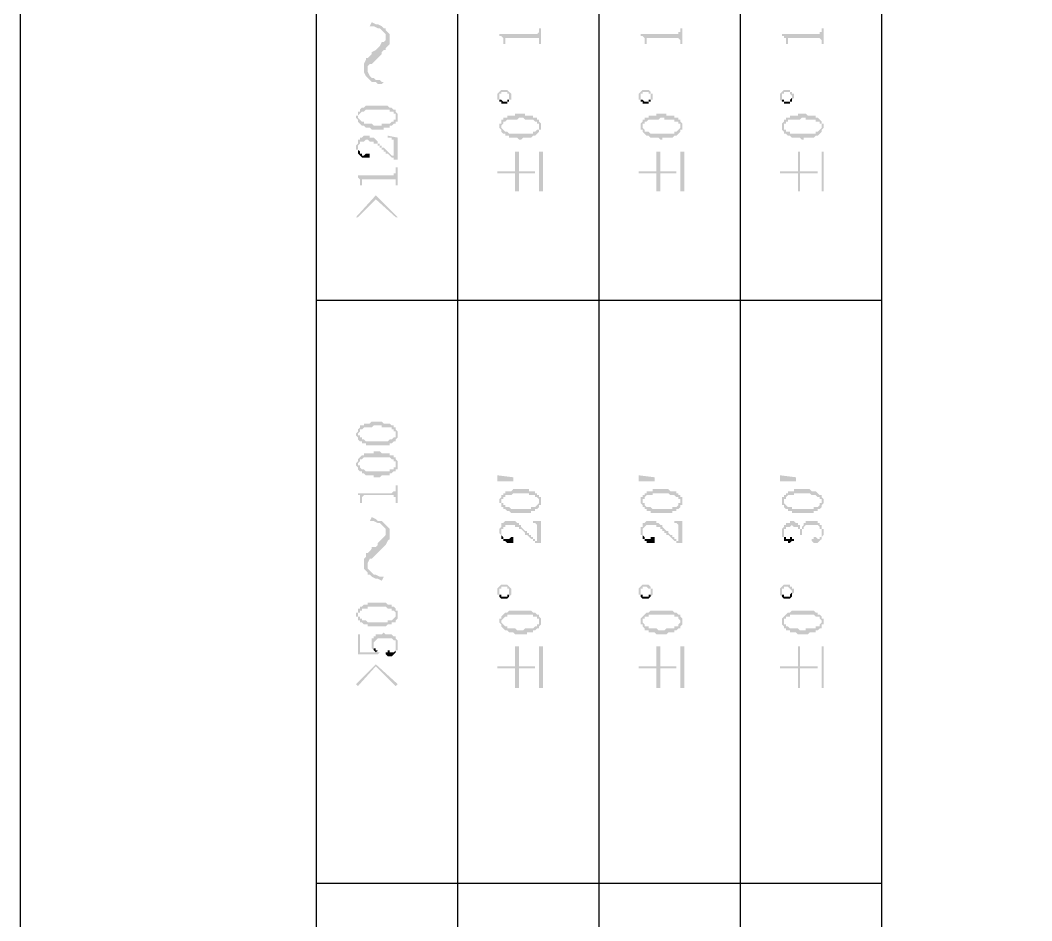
# Model space of a CAD drawing. Header units: inches. Extents: x 3613 to 8393, y -2205 to -794.
# Drawn here: x 3613.22 to 3636.15, y -1948.18 to -1927.76 of the extents above; entities that cross this region are included whole.
import ezdxf

# ---------------------------------------------------------------- set-up
doc = ezdxf.new("R2010")
doc.units = ezdxf.units.IN
doc.header["$MEASUREMENT"] = 0

msp = doc.modelspace()

# ---------------------------------------------------------------- hatches: boundary and pattern name
at = {"transparency": 33554559}
for points in [[(3621.146, -1927.891), (3621.236, -1927.891), (3621.327, -1927.936), (3621.372, -1927.936), (3621.417, -1927.981), (3621.417, -1927.981), (3621.462, -1928.026), (3621.507, -1928.071), (3621.507, -1928.432), (3621.507, -1928.387), (3621.552, -1928.342), (3621.598, -1928.297), (3621.598, -1928.071), (3621.552, -1928.026), (3621.507, -1927.981), (3621.507, -1927.936), (3621.462, -1927.936), (3621.417, -1927.891), (3621.327, -1927.846), (3621.282, -1927.846), (3621.191, -1927.801)], [(3624.08, -1928.071), (3624.08, -1928.117), (3624.125, -1928.117), (3624.17, -1928.162), (3624.17, -1928.207), (3624.17, -1928.297), (3624.215, -1928.297), (3624.215, -1928.207), (3624.215, -1928.162), (3624.982, -1928.162), (3624.982, -1928.207), (3624.982, -1928.297), (3625.028, -1928.297), (3625.028, -1927.936), (3624.982, -1927.936), (3624.982, -1927.981), (3624.982, -1928.026), (3624.982, -1928.026), (3624.937, -1928.071), (3624.892, -1928.071)], [(3627.284, -1928.071), (3627.284, -1928.117), (3627.329, -1928.117), (3627.374, -1928.162), (3627.374, -1928.207), (3627.374, -1928.297), (3627.42, -1928.297), (3627.42, -1928.207), (3627.42, -1928.162), (3628.142, -1928.162), (3628.187, -1928.207), (3628.187, -1928.297), (3628.232, -1928.297), (3628.232, -1927.936), (3628.187, -1927.936), (3628.187, -1927.981), (3628.187, -1928.026), (3628.142, -1928.026), (3628.142, -1928.071), (3628.097, -1928.071)], [(3630.489, -1928.071), (3630.489, -1928.117), (3630.534, -1928.117), (3630.534, -1928.162), (3630.579, -1928.162), (3630.579, -1928.207), (3630.579, -1928.297), (3630.624, -1928.297), (3630.624, -1928.207), (3630.624, -1928.162), (3631.346, -1928.162), (3631.391, -1928.207), (3631.391, -1928.297), (3631.436, -1928.297), (3631.436, -1927.936), (3631.391, -1927.936), (3631.391, -1927.981), (3631.391, -1928.026), (3631.346, -1928.026), (3631.346, -1928.071), (3631.301, -1928.071)], [(3621.011, -1928.839), (3621.011, -1928.929), (3621.056, -1929.019), (3621.101, -1929.064), (3621.101, -1928.884), (3621.101, -1928.793), (3621.146, -1928.748), (3621.191, -1928.748), (3621.236, -1928.703), (3621.282, -1928.658), (3621.327, -1928.613), (3621.372, -1928.568), (3621.417, -1928.523), (3621.417, -1928.478), (3621.462, -1928.432), (3621.507, -1928.432), (3621.507, -1928.162), (3621.507, -1928.207), (3621.462, -1928.252), (3621.417, -1928.252), (3621.372, -1928.342), (3621.327, -1928.387), (3621.327, -1928.387), (3621.282, -1928.432), (3621.191, -1928.478), (3621.191, -1928.523), (3621.146, -1928.568), (3621.101, -1928.613), (3621.056, -1928.613), (3621.056, -1928.658), (3621.011, -1928.748), (3621.011, -1928.793)], [(3621.101, -1929.064), (3621.101, -1929.064), (3621.146, -1929.109), (3621.191, -1929.155), (3621.282, -1929.155), (3621.327, -1929.2), (3621.417, -1929.2), (3621.462, -1929.155), (3621.417, -1929.155), (3621.372, -1929.109), (3621.282, -1929.109), (3621.236, -1929.064), (3621.191, -1929.064), (3621.146, -1929.019), (3621.101, -1928.929), (3621.101, -1928.884)], [(3624.035, -1929.47), (3624.035, -1929.516), (3624.035, -1929.561), (3624.08, -1929.561), (3624.08, -1929.606), (3624.08, -1929.47), (3624.08, -1929.425), (3624.125, -1929.425), (3624.125, -1929.38), (3624.26, -1929.38), (3624.26, -1929.425), (3624.305, -1929.425), (3624.305, -1929.47), (3624.305, -1929.606), (3624.305, -1929.561), (3624.351, -1929.561), (3624.351, -1929.516), (3624.351, -1929.47), (3624.351, -1929.425), (3624.351, -1929.425), (3624.305, -1929.38), (3624.305, -1929.38), (3624.26, -1929.335), (3624.125, -1929.335), (3624.08, -1929.38), (3624.08, -1929.38), (3624.035, -1929.425)], [(3627.239, -1929.47), (3627.239, -1929.516), (3627.239, -1929.561), (3627.284, -1929.561), (3627.284, -1929.606), (3627.284, -1929.47), (3627.284, -1929.425), (3627.329, -1929.425), (3627.329, -1929.38), (3627.465, -1929.38), (3627.465, -1929.425), (3627.51, -1929.425), (3627.51, -1929.47), (3627.51, -1929.606), (3627.51, -1929.561), (3627.555, -1929.561), (3627.555, -1929.516), (3627.555, -1929.47), (3627.555, -1929.425), (3627.51, -1929.425), (3627.51, -1929.38), (3627.51, -1929.38), (3627.465, -1929.335), (3627.329, -1929.335), (3627.284, -1929.38), (3627.284, -1929.38), (3627.239, -1929.425)], [(3630.443, -1929.47), (3630.443, -1929.516), (3630.443, -1929.561), (3630.443, -1929.561), (3630.489, -1929.606), (3630.489, -1929.47), (3630.489, -1929.425), (3630.534, -1929.425), (3630.534, -1929.38), (3630.669, -1929.38), (3630.669, -1929.425), (3630.669, -1929.425), (3630.714, -1929.47), (3630.714, -1929.606), (3630.714, -1929.561), (3630.714, -1929.561), (3630.759, -1929.516), (3630.759, -1929.47), (3630.759, -1929.425), (3630.714, -1929.425), (3630.714, -1929.38), (3630.669, -1929.38), (3630.669, -1929.335), (3630.534, -1929.335), (3630.489, -1929.38), (3630.489, -1929.38), (3630.443, -1929.425)], [(3624.08, -1929.606), (3624.125, -1929.606), (3624.125, -1929.651), (3624.26, -1929.651), (3624.26, -1929.606), (3624.305, -1929.606), (3624.305, -1929.47), (3624.305, -1929.516), (3624.305, -1929.561), (3624.26, -1929.561), (3624.26, -1929.606), (3624.17, -1929.606), (3624.125, -1929.561), (3624.08, -1929.561), (3624.08, -1929.47), (3624.08, -1929.47)], [(3627.284, -1929.606), (3627.329, -1929.606), (3627.329, -1929.651), (3627.465, -1929.651), (3627.465, -1929.606), (3627.51, -1929.606), (3627.51, -1929.47), (3627.51, -1929.516), (3627.51, -1929.561), (3627.465, -1929.561), (3627.465, -1929.606), (3627.374, -1929.606), (3627.329, -1929.561), (3627.284, -1929.561), (3627.284, -1929.47), (3627.284, -1929.47)], [(3630.489, -1929.606), (3630.534, -1929.606), (3630.534, -1929.651), (3630.669, -1929.651), (3630.669, -1929.606), (3630.714, -1929.606), (3630.714, -1929.47), (3630.714, -1929.516), (3630.714, -1929.516), (3630.669, -1929.561), (3630.669, -1929.606), (3630.534, -1929.606), (3630.534, -1929.561), (3630.489, -1929.561), (3630.489, -1929.47), (3630.489, -1929.47)], [(3620.83, -1929.967), (3620.83, -1929.967), (3620.875, -1930.012), (3620.875, -1930.057), (3620.875, -1929.922), (3620.875, -1929.922), (3620.921, -1929.877), (3620.921, -1929.877), (3620.966, -1929.832), (3621.011, -1929.832), (3621.056, -1929.786), (3621.598, -1929.786), (3621.598, -1929.832), (3621.688, -1929.832), (3621.688, -1929.877), (3621.733, -1929.877), (3621.733, -1929.922), (3621.733, -1929.967), (3621.733, -1929.786), (3621.688, -1929.786), (3621.643, -1929.741), (3621.598, -1929.741), (3621.552, -1929.696), (3621.056, -1929.696), (3621.011, -1929.741), (3620.966, -1929.741), (3620.921, -1929.786), (3620.921, -1929.832), (3620.875, -1929.832), (3620.875, -1929.922), (3620.83, -1929.922)], [(3620.875, -1930.057), (3620.921, -1930.102), (3620.921, -1930.102), (3620.966, -1930.147), (3621.011, -1930.147), (3621.056, -1930.193), (3621.146, -1930.193), (3621.191, -1930.238), (3621.462, -1930.238), (3621.462, -1930.193), (3621.598, -1930.193), (3621.598, -1930.147), (3621.643, -1930.147), (3621.688, -1930.102), (3621.733, -1930.102), (3621.733, -1930.057), (3621.778, -1930.057), (3621.778, -1930.012), (3621.778, -1929.967), (3621.778, -1929.922), (3621.778, -1929.877), (3621.778, -1929.877), (3621.733, -1929.832), (3621.733, -1929.967), (3621.733, -1930.012), (3621.688, -1930.012), (3621.688, -1930.057), (3621.643, -1930.057), (3621.598, -1930.102), (3621.417, -1930.102), (3621.417, -1930.147), (3621.236, -1930.147), (3621.191, -1930.102), (3621.011, -1930.102), (3621.011, -1930.057), (3620.966, -1930.057), (3620.921, -1930.012), (3620.921, -1930.012), (3620.875, -1929.967), (3620.875, -1929.967)], [(3624.08, -1930.147), (3624.08, -1930.193), (3624.08, -1930.193), (3624.125, -1930.238), (3624.125, -1930.283), (3624.125, -1930.147), (3624.125, -1930.147), (3624.17, -1930.102), (3624.17, -1930.057), (3624.215, -1930.057), (3624.26, -1930.012), (3624.486, -1930.012), (3624.531, -1929.967), (3624.621, -1929.967), (3624.667, -1930.012), (3624.847, -1930.012), (3624.892, -1930.057), (3624.937, -1930.057), (3624.937, -1930.102), (3624.982, -1930.102), (3624.982, -1930.147), (3624.982, -1930.012), (3624.937, -1930.012), (3624.937, -1929.967), (3624.847, -1929.967), (3624.847, -1929.922), (3624.667, -1929.922), (3624.667, -1929.877), (3624.441, -1929.877), (3624.441, -1929.922), (3624.26, -1929.922), (3624.26, -1929.967), (3624.17, -1929.967), (3624.17, -1930.012), (3624.125, -1930.012), (3624.125, -1930.057), (3624.125, -1930.102), (3624.08, -1930.102)], [(3627.284, -1930.147), (3627.284, -1930.193), (3627.284, -1930.238), (3627.329, -1930.238), (3627.329, -1930.283), (3627.329, -1930.147), (3627.329, -1930.102), (3627.374, -1930.102), (3627.374, -1930.057), (3627.42, -1930.057), (3627.465, -1930.012), (3627.69, -1930.012), (3627.735, -1929.967), (3627.826, -1929.967), (3627.826, -1930.012), (3628.051, -1930.012), (3628.051, -1930.057), (3628.142, -1930.057), (3628.142, -1930.102), (3628.187, -1930.102), (3628.187, -1930.147), (3628.187, -1930.012), (3628.142, -1930.012), (3628.142, -1929.967), (3628.051, -1929.967), (3628.051, -1929.922), (3627.871, -1929.922), (3627.871, -1929.877), (3627.645, -1929.877), (3627.645, -1929.922), (3627.465, -1929.922), (3627.465, -1929.967), (3627.374, -1929.967), (3627.374, -1930.012), (3627.329, -1930.012), (3627.329, -1930.057), (3627.329, -1930.057), (3627.284, -1930.102)], [(3630.489, -1930.147), (3630.489, -1930.193), (3630.489, -1930.238), (3630.489, -1930.238), (3630.534, -1930.283), (3630.534, -1930.147), (3630.534, -1930.102), (3630.579, -1930.102), (3630.579, -1930.057), (3630.624, -1930.057), (3630.624, -1930.012), (3630.895, -1930.012), (3630.94, -1929.967), (3631.03, -1929.967), (3631.03, -1930.012), (3631.256, -1930.012), (3631.256, -1930.057), (3631.346, -1930.057), (3631.346, -1930.102), (3631.391, -1930.102), (3631.391, -1930.147), (3631.391, -1930.057), (3631.346, -1930.012), (3631.346, -1930.012), (3631.301, -1929.967), (3631.256, -1929.967), (3631.256, -1929.922), (3631.075, -1929.922), (3631.03, -1929.877), (3630.85, -1929.877), (3630.85, -1929.922), (3630.669, -1929.922), (3630.669, -1929.967), (3630.579, -1929.967), (3630.579, -1930.012), (3630.534, -1930.012), (3630.534, -1930.057), (3630.534, -1930.057), (3630.489, -1930.102)], [(3624.125, -1930.283), (3624.17, -1930.328), (3624.215, -1930.328), (3624.215, -1930.373), (3624.305, -1930.373), (3624.305, -1930.418), (3624.486, -1930.418), (3624.531, -1930.463), (3624.576, -1930.463), (3624.621, -1930.418), (3624.802, -1930.418), (3624.847, -1930.373), (3624.892, -1930.373), (3624.937, -1930.328), (3624.937, -1930.328), (3624.982, -1930.283), (3624.982, -1930.238), (3625.028, -1930.238), (3625.028, -1930.193), (3625.028, -1930.147), (3625.028, -1930.102), (3625.028, -1930.102), (3624.982, -1930.057), (3624.982, -1930.193), (3624.982, -1930.238), (3624.937, -1930.238), (3624.892, -1930.283), (3624.847, -1930.283), (3624.847, -1930.328), (3624.305, -1930.328), (3624.26, -1930.283), (3624.215, -1930.283), (3624.17, -1930.238), (3624.17, -1930.238), (3624.125, -1930.193), (3624.125, -1930.147)], [(3627.329, -1930.283), (3627.374, -1930.328), (3627.374, -1930.328), (3627.42, -1930.373), (3627.465, -1930.373), (3627.51, -1930.418), (3627.69, -1930.418), (3627.735, -1930.463), (3627.781, -1930.463), (3627.781, -1930.418), (3628.006, -1930.418), (3628.051, -1930.373), (3628.097, -1930.373), (3628.142, -1930.328), (3628.142, -1930.328), (3628.187, -1930.283), (3628.187, -1930.238), (3628.232, -1930.238), (3628.232, -1930.193), (3628.232, -1930.147), (3628.232, -1930.102), (3628.232, -1930.102), (3628.187, -1930.057), (3628.187, -1930.193), (3628.187, -1930.193), (3628.142, -1930.238), (3628.142, -1930.238), (3628.097, -1930.283), (3628.051, -1930.283), (3628.051, -1930.328), (3627.51, -1930.328), (3627.465, -1930.283), (3627.374, -1930.283), (3627.374, -1930.238), (3627.374, -1930.238), (3627.329, -1930.193), (3627.329, -1930.147)], [(3630.534, -1930.283), (3630.534, -1930.328), (3630.579, -1930.328), (3630.624, -1930.373), (3630.669, -1930.373), (3630.714, -1930.418), (3630.895, -1930.418), (3630.94, -1930.463), (3630.985, -1930.463), (3630.985, -1930.418), (3631.211, -1930.418), (3631.256, -1930.373), (3631.301, -1930.373), (3631.346, -1930.328), (3631.346, -1930.328), (3631.391, -1930.283), (3631.391, -1930.238), (3631.391, -1930.238), (3631.436, -1930.193), (3631.436, -1930.147), (3631.436, -1930.102), (3631.391, -1930.102), (3631.391, -1930.057), (3631.391, -1930.193), (3631.391, -1930.193), (3631.346, -1930.238), (3631.346, -1930.238), (3631.301, -1930.283), (3631.256, -1930.283), (3631.256, -1930.328), (3630.669, -1930.328), (3630.669, -1930.283), (3630.579, -1930.283), (3630.579, -1930.238), (3630.534, -1930.238), (3630.534, -1930.193), (3630.534, -1930.147)], [(3620.83, -1930.644), (3620.83, -1930.689), (3620.875, -1930.689), (3620.875, -1930.779), (3620.875, -1930.644), (3620.875, -1930.599), (3620.875, -1930.599), (3620.921, -1930.554), (3620.921, -1930.509), (3621.011, -1930.509), (3621.056, -1930.463), (3621.101, -1930.463), (3621.146, -1930.509), (3621.236, -1930.509), (3621.236, -1930.554), (3621.327, -1930.554), (3621.327, -1930.599), (3621.372, -1930.599), (3621.372, -1930.644), (3621.417, -1930.644), (3621.417, -1930.689), (3621.462, -1930.689), (3621.462, -1930.734), (3621.507, -1930.734), (3621.507, -1930.779), (3621.552, -1930.779), (3621.598, -1930.824), (3621.598, -1930.824), (3621.643, -1930.87), (3621.688, -1930.87), (3621.688, -1930.915), (3621.688, -1930.824), (3621.643, -1930.824), (3621.598, -1930.779), (3621.598, -1930.779), (3621.552, -1930.734), (3621.552, -1930.734), (3621.507, -1930.689), (3621.507, -1930.689), (3621.462, -1930.644), (3621.417, -1930.644), (3621.417, -1930.599), (3621.372, -1930.599), (3621.372, -1930.554), (3621.327, -1930.554), (3621.327, -1930.509), (3621.327, -1930.509), (3621.282, -1930.463), (3621.282, -1930.463), (3621.236, -1930.418), (3621.146, -1930.418), (3621.146, -1930.373), (3621.011, -1930.373), (3620.966, -1930.418), (3620.921, -1930.418), (3620.921, -1930.463), (3620.875, -1930.463), (3620.875, -1930.509), (3620.875, -1930.554), (3620.875, -1930.554), (3620.83, -1930.599)], [(3621.552, -1930.373), (3621.552, -1930.418), (3621.643, -1930.418), (3621.643, -1930.463), (3621.688, -1930.463), (3621.688, -1930.509), (3621.688, -1930.915), (3621.778, -1930.915), (3621.778, -1930.418)], [(3620.875, -1930.779), (3620.875, -1930.779), (3620.921, -1930.824), (3620.921, -1930.824), (3620.966, -1930.87), (3621.146, -1930.87), (3621.146, -1930.779), (3621.056, -1930.779), (3621.011, -1930.824), (3620.966, -1930.824), (3620.966, -1930.779), (3620.921, -1930.779), (3620.921, -1930.734), (3620.921, -1930.734), (3620.875, -1930.689), (3620.875, -1930.644)], [(3624.035, -1931.185), (3624.035, -1931.231), (3624.441, -1931.231), (3624.441, -1931.637), (3624.531, -1931.637), (3624.531, -1931.231), (3624.892, -1931.231), (3624.892, -1931.185), (3624.531, -1931.185), (3624.531, -1930.734), (3624.441, -1930.734), (3624.441, -1931.185)], [(3625.073, -1931.637), (3625.073, -1930.734), (3624.982, -1930.734), (3624.982, -1931.637)], [(3627.239, -1931.185), (3627.239, -1931.231), (3627.645, -1931.231), (3627.645, -1931.637), (3627.735, -1931.637), (3627.735, -1931.231), (3628.097, -1931.231), (3628.097, -1931.185), (3627.735, -1931.185), (3627.735, -1930.734), (3627.645, -1930.734), (3627.645, -1931.185)], [(3628.277, -1931.637), (3628.277, -1930.734), (3628.187, -1930.734), (3628.187, -1931.637)], [(3630.443, -1931.185), (3630.443, -1931.231), (3630.85, -1931.231), (3630.85, -1931.637), (3630.895, -1931.637), (3630.895, -1931.231), (3631.301, -1931.231), (3631.301, -1931.185), (3630.895, -1931.185), (3630.895, -1930.734), (3630.85, -1930.734), (3630.85, -1931.185)], [(3631.436, -1931.637), (3631.436, -1930.734), (3631.391, -1930.734), (3631.391, -1931.637)], [(3620.83, -1931.276), (3620.875, -1931.276), (3620.875, -1931.321), (3620.875, -1931.321), (3620.921, -1931.366), (3620.921, -1931.411), (3620.921, -1931.501), (3620.966, -1931.501), (3620.966, -1931.366), (3621.733, -1931.366), (3621.733, -1931.411), (3621.733, -1931.501), (3621.778, -1931.501), (3621.778, -1931.095), (3621.733, -1931.095), (3621.733, -1931.185), (3621.733, -1931.231), (3621.688, -1931.231), (3621.688, -1931.276), (3621.643, -1931.276)], [(3620.83, -1932.224), (3620.875, -1932.224), (3621.282, -1931.817), (3621.733, -1932.224), (3621.778, -1932.224), (3621.282, -1931.727)], [(3620.83, -1937.129), (3620.83, -1937.174), (3620.83, -1937.174), (3620.875, -1937.219), (3620.875, -1937.264), (3620.875, -1937.129), (3620.875, -1937.129), (3620.921, -1937.084), (3620.921, -1937.038), (3620.966, -1937.038), (3621.011, -1936.993), (3621.191, -1936.993), (3621.236, -1936.948), (3621.417, -1936.948), (3621.417, -1936.993), (3621.643, -1936.993), (3621.643, -1937.038), (3621.688, -1937.038), (3621.688, -1937.084), (3621.733, -1937.084), (3621.733, -1937.129), (3621.733, -1936.993), (3621.688, -1936.993), (3621.688, -1936.948), (3621.643, -1936.948), (3621.598, -1936.903), (3621.462, -1936.903), (3621.417, -1936.858), (3621.191, -1936.858), (3621.146, -1936.903), (3621.011, -1936.903), (3621.011, -1936.948), (3620.921, -1936.948), (3620.921, -1936.993), (3620.921, -1936.993), (3620.875, -1937.038), (3620.875, -1937.084), (3620.875, -1937.084)], [(3620.875, -1937.264), (3620.921, -1937.309), (3620.966, -1937.309), (3620.966, -1937.354), (3621.056, -1937.354), (3621.056, -1937.4), (3621.598, -1937.4), (3621.598, -1937.354), (3621.643, -1937.354), (3621.688, -1937.309), (3621.733, -1937.309), (3621.733, -1937.264), (3621.733, -1937.264), (3621.778, -1937.219), (3621.778, -1937.174), (3621.778, -1937.129), (3621.778, -1937.084), (3621.778, -1937.084), (3621.733, -1937.038), (3621.733, -1937.174), (3621.733, -1937.219), (3621.688, -1937.219), (3621.643, -1937.264), (3621.598, -1937.264), (3621.552, -1937.309), (3621.056, -1937.309), (3621.011, -1937.264), (3620.966, -1937.264), (3620.966, -1937.219), (3620.921, -1937.219), (3620.921, -1937.174), (3620.875, -1937.174), (3620.875, -1937.129)], [(3620.83, -1937.806), (3620.83, -1937.851), (3620.83, -1937.851), (3620.875, -1937.896), (3620.875, -1937.941), (3620.875, -1937.806), (3620.875, -1937.806), (3620.921, -1937.761), (3620.921, -1937.715), (3620.966, -1937.715), (3621.011, -1937.67), (3621.598, -1937.67), (3621.643, -1937.715), (3621.688, -1937.715), (3621.688, -1937.761), (3621.733, -1937.761), (3621.733, -1937.806), (3621.733, -1937.67), (3621.688, -1937.67), (3621.688, -1937.625), (3621.598, -1937.625), (3621.598, -1937.58), (3621.417, -1937.58), (3621.372, -1937.535), (3621.236, -1937.535), (3621.236, -1937.58), (3621.011, -1937.58), (3621.011, -1937.625), (3620.966, -1937.625), (3620.921, -1937.67), (3620.921, -1937.67), (3620.875, -1937.715), (3620.875, -1937.761), (3620.875, -1937.761)], [(3620.875, -1937.941), (3620.921, -1937.986), (3620.966, -1937.986), (3620.966, -1938.031), (3621.011, -1938.031), (3621.056, -1938.077), (3621.236, -1938.077), (3621.236, -1938.122), (3621.372, -1938.122), (3621.417, -1938.077), (3621.598, -1938.077), (3621.598, -1938.031), (3621.643, -1938.031), (3621.688, -1937.986), (3621.733, -1937.986), (3621.733, -1937.941), (3621.778, -1937.941), (3621.778, -1937.896), (3621.778, -1937.806), (3621.778, -1937.761), (3621.778, -1937.761), (3621.733, -1937.715), (3621.733, -1937.851), (3621.733, -1937.896), (3621.688, -1937.896), (3621.688, -1937.941), (3621.598, -1937.941), (3621.598, -1937.986), (3621.056, -1937.986), (3621.011, -1937.941), (3620.966, -1937.941), (3620.921, -1937.896), (3620.921, -1937.851), (3620.875, -1937.851), (3620.875, -1937.806)], [(3624.035, -1938.077), (3624.396, -1938.122), (3624.396, -1938.212), (3624.035, -1938.212)], [(3627.239, -1938.077), (3627.6, -1938.122), (3627.6, -1938.212), (3627.239, -1938.212)], [(3630.443, -1938.077), (3630.804, -1938.122), (3630.804, -1938.212), (3630.443, -1938.212)], [(3620.83, -1938.483), (3620.875, -1938.483), (3620.875, -1938.528), (3620.921, -1938.528), (3620.921, -1938.573), (3620.921, -1938.708), (3620.966, -1938.708), (3620.966, -1938.573), (3620.966, -1938.573), (3621.011, -1938.528), (3621.688, -1938.528), (3621.688, -1938.573), (3621.733, -1938.573), (3621.733, -1938.708), (3621.778, -1938.708), (3621.778, -1938.302), (3621.733, -1938.302), (3621.733, -1938.392), (3621.733, -1938.438), (3621.688, -1938.438), (3621.643, -1938.483)], [(3624.08, -1938.663), (3624.08, -1938.708), (3624.125, -1938.708), (3624.125, -1938.754), (3624.125, -1938.799), (3624.125, -1938.663), (3624.125, -1938.618), (3624.17, -1938.618), (3624.17, -1938.573), (3624.215, -1938.573), (3624.215, -1938.528), (3624.351, -1938.528), (3624.396, -1938.483), (3624.757, -1938.483), (3624.757, -1938.528), (3624.892, -1938.528), (3624.892, -1938.573), (3624.937, -1938.573), (3624.982, -1938.618), (3624.982, -1938.663), (3624.982, -1938.528), (3624.937, -1938.528), (3624.937, -1938.483), (3624.892, -1938.483), (3624.892, -1938.438), (3624.757, -1938.438), (3624.757, -1938.392), (3624.396, -1938.392), (3624.351, -1938.438), (3624.215, -1938.438), (3624.215, -1938.483), (3624.17, -1938.483), (3624.17, -1938.528), (3624.125, -1938.528), (3624.125, -1938.573), (3624.125, -1938.573), (3624.08, -1938.618)], [(3624.125, -1938.799), (3624.17, -1938.799), (3624.17, -1938.844), (3624.215, -1938.844), (3624.26, -1938.889), (3624.305, -1938.889), (3624.351, -1938.934), (3624.802, -1938.934), (3624.802, -1938.889), (3624.892, -1938.889), (3624.892, -1938.844), (3624.937, -1938.844), (3624.982, -1938.799), (3624.982, -1938.754), (3625.028, -1938.754), (3625.028, -1938.708), (3625.028, -1938.663), (3625.028, -1938.618), (3625.028, -1938.573), (3624.982, -1938.573), (3624.982, -1938.528), (3624.982, -1938.708), (3624.982, -1938.708), (3624.937, -1938.754), (3624.937, -1938.754), (3624.892, -1938.799), (3624.802, -1938.799), (3624.802, -1938.844), (3624.351, -1938.844), (3624.305, -1938.799), (3624.215, -1938.799), (3624.215, -1938.754), (3624.17, -1938.754), (3624.17, -1938.708), (3624.125, -1938.708), (3624.125, -1938.663)], [(3627.284, -1938.663), (3627.284, -1938.708), (3627.284, -1938.708), (3627.329, -1938.754), (3627.329, -1938.799), (3627.329, -1938.663), (3627.329, -1938.618), (3627.374, -1938.618), (3627.374, -1938.573), (3627.374, -1938.573), (3627.42, -1938.528), (3627.555, -1938.528), (3627.555, -1938.483), (3627.916, -1938.483), (3627.961, -1938.528), (3628.051, -1938.528), (3628.097, -1938.573), (3628.142, -1938.573), (3628.142, -1938.618), (3628.187, -1938.618), (3628.187, -1938.663), (3628.187, -1938.528), (3628.142, -1938.528), (3628.142, -1938.483), (3628.097, -1938.483), (3628.097, -1938.438), (3627.961, -1938.438), (3627.916, -1938.392), (3627.555, -1938.392), (3627.555, -1938.438), (3627.42, -1938.438), (3627.42, -1938.483), (3627.374, -1938.483), (3627.374, -1938.528), (3627.329, -1938.528), (3627.329, -1938.573), (3627.284, -1938.573)], [(3627.329, -1938.799), (3627.374, -1938.799), (3627.374, -1938.844), (3627.42, -1938.844), (3627.42, -1938.889), (3627.51, -1938.889), (3627.51, -1938.934), (3628.006, -1938.934), (3628.006, -1938.889), (3628.097, -1938.889), (3628.097, -1938.844), (3628.142, -1938.844), (3628.187, -1938.799), (3628.187, -1938.754), (3628.232, -1938.754), (3628.232, -1938.708), (3628.232, -1938.663), (3628.232, -1938.618), (3628.232, -1938.573), (3628.187, -1938.573), (3628.187, -1938.528), (3628.187, -1938.708), (3628.142, -1938.708), (3628.142, -1938.754), (3628.142, -1938.754), (3628.097, -1938.799), (3628.006, -1938.799), (3628.006, -1938.844), (3627.555, -1938.844), (3627.51, -1938.799), (3627.42, -1938.799), (3627.374, -1938.754), (3627.374, -1938.708), (3627.329, -1938.708), (3627.329, -1938.663)], [(3630.489, -1938.663), (3630.489, -1938.708), (3630.489, -1938.754), (3630.534, -1938.754), (3630.534, -1938.799), (3630.534, -1938.663), (3630.534, -1938.618), (3630.579, -1938.618), (3630.579, -1938.573), (3630.579, -1938.573), (3630.624, -1938.528), (3630.759, -1938.528), (3630.759, -1938.483), (3631.12, -1938.483), (3631.166, -1938.528), (3631.256, -1938.528), (3631.301, -1938.573), (3631.346, -1938.573), (3631.346, -1938.618), (3631.391, -1938.618), (3631.391, -1938.663), (3631.391, -1938.528), (3631.346, -1938.528), (3631.301, -1938.483), (3631.301, -1938.483), (3631.256, -1938.438), (3631.166, -1938.438), (3631.12, -1938.392), (3630.759, -1938.392), (3630.759, -1938.438), (3630.624, -1938.438), (3630.624, -1938.483), (3630.579, -1938.483), (3630.579, -1938.528), (3630.534, -1938.528), (3630.534, -1938.573), (3630.489, -1938.573)], [(3630.534, -1938.799), (3630.534, -1938.799), (3630.579, -1938.844), (3630.624, -1938.844), (3630.624, -1938.889), (3630.714, -1938.889), (3630.714, -1938.934), (3631.211, -1938.934), (3631.211, -1938.889), (3631.301, -1938.889), (3631.301, -1938.844), (3631.346, -1938.844), (3631.391, -1938.799), (3631.391, -1938.754), (3631.391, -1938.754), (3631.436, -1938.708), (3631.436, -1938.663), (3631.436, -1938.618), (3631.436, -1938.618), (3631.391, -1938.573), (3631.391, -1938.528), (3631.391, -1938.708), (3631.346, -1938.708), (3631.346, -1938.754), (3631.346, -1938.754), (3631.301, -1938.799), (3631.211, -1938.799), (3631.211, -1938.844), (3630.714, -1938.844), (3630.714, -1938.799), (3630.624, -1938.799), (3630.579, -1938.754), (3630.579, -1938.754), (3630.534, -1938.708), (3630.534, -1938.663)], [(3621.146, -1939.115), (3621.236, -1939.115), (3621.327, -1939.16), (3621.372, -1939.16), (3621.417, -1939.205), (3621.417, -1939.205), (3621.462, -1939.25), (3621.507, -1939.295), (3621.507, -1939.656), (3621.507, -1939.656), (3621.552, -1939.566), (3621.598, -1939.521), (3621.598, -1939.295), (3621.552, -1939.25), (3621.507, -1939.205), (3621.507, -1939.205), (3621.462, -1939.16), (3621.417, -1939.115), (3621.327, -1939.115), (3621.282, -1939.069), (3621.191, -1939.024)], [(3624.08, -1939.34), (3624.08, -1939.385), (3624.08, -1939.385), (3624.125, -1939.43), (3624.125, -1939.476), (3624.125, -1939.34), (3624.125, -1939.295), (3624.17, -1939.295), (3624.17, -1939.25), (3624.215, -1939.25), (3624.215, -1939.205), (3624.441, -1939.205), (3624.441, -1939.25), (3624.531, -1939.25), (3624.531, -1939.295), (3624.576, -1939.295), (3624.621, -1939.34), (3624.621, -1939.34), (3624.667, -1939.385), (3624.667, -1939.43), (3624.712, -1939.43), (3624.757, -1939.476), (3624.757, -1939.476), (3624.802, -1939.521), (3624.847, -1939.521), (3624.847, -1939.566), (3624.892, -1939.566), (3624.892, -1939.611), (3624.937, -1939.611), (3624.937, -1939.566), (3624.892, -1939.566), (3624.892, -1939.521), (3624.847, -1939.521), (3624.847, -1939.476), (3624.802, -1939.476), (3624.802, -1939.43), (3624.757, -1939.43), (3624.757, -1939.385), (3624.712, -1939.385), (3624.712, -1939.34), (3624.667, -1939.34), (3624.621, -1939.295), (3624.621, -1939.295), (3624.576, -1939.25), (3624.576, -1939.205), (3624.531, -1939.205), (3624.531, -1939.16), (3624.486, -1939.16), (3624.441, -1939.115), (3624.215, -1939.115), (3624.17, -1939.16), (3624.125, -1939.16), (3624.125, -1939.205), (3624.125, -1939.25), (3624.125, -1939.25), (3624.08, -1939.295)], [(3624.802, -1939.115), (3624.847, -1939.115), (3624.847, -1939.16), (3624.892, -1939.16), (3624.937, -1939.205), (3624.937, -1939.611), (3625.028, -1939.611), (3625.028, -1939.115)], [(3627.284, -1939.34), (3627.284, -1939.385), (3627.284, -1939.43), (3627.329, -1939.43), (3627.329, -1939.476), (3627.329, -1939.34), (3627.329, -1939.295), (3627.329, -1939.295), (3627.374, -1939.25), (3627.374, -1939.25), (3627.42, -1939.205), (3627.645, -1939.205), (3627.645, -1939.25), (3627.735, -1939.25), (3627.735, -1939.295), (3627.781, -1939.295), (3627.781, -1939.34), (3627.826, -1939.34), (3627.826, -1939.385), (3627.871, -1939.385), (3627.871, -1939.43), (3627.916, -1939.43), (3627.961, -1939.476), (3627.961, -1939.476), (3628.006, -1939.521), (3628.006, -1939.521), (3628.051, -1939.566), (3628.097, -1939.566), (3628.097, -1939.611), (3628.142, -1939.611), (3628.142, -1939.566), (3628.097, -1939.566), (3628.097, -1939.521), (3628.051, -1939.521), (3628.051, -1939.476), (3628.006, -1939.476), (3628.006, -1939.43), (3627.961, -1939.43), (3627.916, -1939.385), (3627.916, -1939.34), (3627.871, -1939.34), (3627.826, -1939.295), (3627.826, -1939.295), (3627.781, -1939.25), (3627.781, -1939.205), (3627.735, -1939.205), (3627.69, -1939.16), (3627.645, -1939.16), (3627.645, -1939.115), (3627.42, -1939.115), (3627.374, -1939.16), (3627.329, -1939.16), (3627.329, -1939.205), (3627.329, -1939.25), (3627.284, -1939.25)], [(3628.006, -1939.115), (3628.051, -1939.115), (3628.051, -1939.16), (3628.097, -1939.16), (3628.142, -1939.205), (3628.142, -1939.611), (3628.232, -1939.611), (3628.232, -1939.115)], [(3630.489, -1939.385), (3630.489, -1939.476), (3630.534, -1939.476), (3630.534, -1939.385), (3630.534, -1939.34), (3630.534, -1939.295), (3630.579, -1939.295), (3630.579, -1939.25), (3630.669, -1939.25), (3630.714, -1939.205), (3630.759, -1939.25), (3630.85, -1939.25), (3630.85, -1939.295), (3630.895, -1939.295), (3630.895, -1939.34), (3630.895, -1939.385), (3630.895, -1939.43), (3630.94, -1939.43), (3630.94, -1939.385), (3630.94, -1939.295), (3630.985, -1939.295), (3630.985, -1939.25), (3630.985, -1939.25), (3631.03, -1939.205), (3631.301, -1939.205), (3631.346, -1939.25), (3631.346, -1939.295), (3631.391, -1939.295), (3631.391, -1939.34), (3631.391, -1939.385), (3631.391, -1939.205), (3631.346, -1939.205), (3631.346, -1939.16), (3631.301, -1939.16), (3631.301, -1939.115), (3631.03, -1939.115), (3631.03, -1939.16), (3630.985, -1939.16), (3630.985, -1939.205), (3630.985, -1939.205), (3630.94, -1939.25), (3630.94, -1939.295), (3630.895, -1939.295), (3630.895, -1939.205), (3630.85, -1939.205), (3630.85, -1939.16), (3630.804, -1939.16), (3630.759, -1939.115), (3630.669, -1939.115), (3630.669, -1939.16), (3630.579, -1939.16), (3630.579, -1939.205), (3630.534, -1939.205), (3630.534, -1939.25), (3630.534, -1939.25), (3630.489, -1939.295), (3630.489, -1939.34)], [(3631.166, -1939.566), (3631.166, -1939.566), (3631.211, -1939.611), (3631.301, -1939.611), (3631.346, -1939.566), (3631.346, -1939.566), (3631.391, -1939.521), (3631.391, -1939.476), (3631.391, -1939.476), (3631.436, -1939.43), (3631.436, -1939.385), (3631.436, -1939.34), (3631.436, -1939.295), (3631.391, -1939.295), (3631.391, -1939.25), (3631.391, -1939.385), (3631.391, -1939.43), (3631.391, -1939.476), (3631.346, -1939.476), (3631.346, -1939.521), (3631.301, -1939.521), (3631.256, -1939.476), (3631.211, -1939.476), (3631.211, -1939.521), (3631.166, -1939.521)], [(3621.011, -1940.062), (3621.011, -1940.198), (3621.056, -1940.243), (3621.101, -1940.288), (3621.101, -1940.107), (3621.101, -1940.062), (3621.146, -1939.972), (3621.191, -1939.972), (3621.236, -1939.927), (3621.282, -1939.882), (3621.327, -1939.837), (3621.372, -1939.792), (3621.417, -1939.746), (3621.417, -1939.746), (3621.462, -1939.701), (3621.507, -1939.656), (3621.507, -1939.385), (3621.507, -1939.43), (3621.462, -1939.476), (3621.417, -1939.521), (3621.372, -1939.566), (3621.327, -1939.611), (3621.327, -1939.656), (3621.282, -1939.701), (3621.191, -1939.701), (3621.191, -1939.746), (3621.146, -1939.792), (3621.101, -1939.837), (3621.056, -1939.837), (3621.056, -1939.927), (3621.011, -1939.972), (3621.011, -1940.017)], [(3624.125, -1939.476), (3624.125, -1939.521), (3624.17, -1939.521), (3624.17, -1939.566), (3624.215, -1939.566), (3624.26, -1939.611), (3624.396, -1939.611), (3624.396, -1939.521), (3624.396, -1939.476), (3624.351, -1939.476), (3624.305, -1939.521), (3624.17, -1939.521), (3624.17, -1939.476), (3624.17, -1939.476), (3624.125, -1939.43), (3624.125, -1939.385), (3624.125, -1939.385)], [(3627.329, -1939.476), (3627.329, -1939.521), (3627.374, -1939.521), (3627.374, -1939.566), (3627.42, -1939.566), (3627.42, -1939.611), (3627.6, -1939.611), (3627.6, -1939.521), (3627.6, -1939.476), (3627.51, -1939.476), (3627.51, -1939.521), (3627.374, -1939.521), (3627.374, -1939.476), (3627.374, -1939.476), (3627.329, -1939.43), (3627.329, -1939.385), (3627.329, -1939.385)], [(3630.534, -1939.476), (3630.534, -1939.521), (3630.534, -1939.566), (3630.624, -1939.566), (3630.624, -1939.611), (3630.669, -1939.611), (3630.714, -1939.566), (3630.759, -1939.566), (3630.759, -1939.521), (3630.714, -1939.521), (3630.714, -1939.476), (3630.669, -1939.476), (3630.669, -1939.521), (3630.579, -1939.521), (3630.579, -1939.476), (3630.534, -1939.476), (3630.534, -1939.43), (3630.534, -1939.385)], [(3621.101, -1940.288), (3621.101, -1940.333), (3621.146, -1940.333), (3621.191, -1940.378), (3621.282, -1940.423), (3621.327, -1940.423), (3621.417, -1940.469), (3621.462, -1940.378), (3621.372, -1940.378), (3621.282, -1940.333), (3621.236, -1940.333), (3621.191, -1940.288), (3621.191, -1940.288), (3621.146, -1940.243), (3621.101, -1940.198), (3621.101, -1940.107)], [(3624.035, -1940.694), (3624.035, -1940.784), (3624.08, -1940.784), (3624.08, -1940.83), (3624.08, -1940.649), (3624.125, -1940.649), (3624.125, -1940.604), (3624.26, -1940.604), (3624.26, -1940.649), (3624.305, -1940.649), (3624.305, -1940.694), (3624.305, -1940.83), (3624.305, -1940.83), (3624.351, -1940.784), (3624.351, -1940.739), (3624.351, -1940.649), (3624.351, -1940.649), (3624.305, -1940.604), (3624.305, -1940.604), (3624.26, -1940.559), (3624.125, -1940.559), (3624.08, -1940.604), (3624.08, -1940.604), (3624.035, -1940.649)], [(3627.239, -1940.694), (3627.239, -1940.784), (3627.284, -1940.784), (3627.284, -1940.83), (3627.284, -1940.649), (3627.329, -1940.649), (3627.329, -1940.604), (3627.42, -1940.604), (3627.465, -1940.649), (3627.51, -1940.649), (3627.51, -1940.694), (3627.51, -1940.83), (3627.51, -1940.83), (3627.555, -1940.784), (3627.555, -1940.739), (3627.555, -1940.649), (3627.51, -1940.649), (3627.51, -1940.604), (3627.51, -1940.604), (3627.465, -1940.559), (3627.329, -1940.559), (3627.284, -1940.604), (3627.284, -1940.604), (3627.239, -1940.649)], [(3630.443, -1940.694), (3630.443, -1940.784), (3630.443, -1940.784), (3630.489, -1940.83), (3630.489, -1940.649), (3630.534, -1940.649), (3630.534, -1940.604), (3630.624, -1940.604), (3630.669, -1940.649), (3630.669, -1940.649), (3630.714, -1940.694), (3630.714, -1940.83), (3630.714, -1940.784), (3630.759, -1940.739), (3630.759, -1940.649), (3630.714, -1940.649), (3630.714, -1940.604), (3630.669, -1940.604), (3630.669, -1940.559), (3630.534, -1940.559), (3630.489, -1940.604), (3630.489, -1940.604), (3630.443, -1940.649)], [(3624.08, -1940.83), (3624.08, -1940.83), (3624.125, -1940.875), (3624.26, -1940.875), (3624.305, -1940.83), (3624.305, -1940.694), (3624.305, -1940.739), (3624.305, -1940.784), (3624.26, -1940.784), (3624.26, -1940.83), (3624.125, -1940.83), (3624.125, -1940.784), (3624.08, -1940.784), (3624.08, -1940.739), (3624.08, -1940.739)], [(3627.284, -1940.83), (3627.284, -1940.83), (3627.329, -1940.875), (3627.465, -1940.875), (3627.51, -1940.83), (3627.51, -1940.694), (3627.51, -1940.739), (3627.51, -1940.784), (3627.465, -1940.784), (3627.465, -1940.83), (3627.329, -1940.83), (3627.329, -1940.784), (3627.284, -1940.784), (3627.284, -1940.739), (3627.284, -1940.739)], [(3630.489, -1940.83), (3630.489, -1940.83), (3630.534, -1940.875), (3630.669, -1940.875), (3630.714, -1940.83), (3630.714, -1940.694), (3630.714, -1940.739), (3630.714, -1940.739), (3630.669, -1940.784), (3630.669, -1940.83), (3630.534, -1940.83), (3630.534, -1940.784), (3630.489, -1940.784), (3630.489, -1940.739), (3630.489, -1940.739)], [(3620.83, -1941.236), (3620.83, -1941.281), (3620.875, -1941.281), (3620.875, -1941.326), (3620.875, -1941.371), (3620.875, -1941.236), (3620.875, -1941.191), (3620.921, -1941.191), (3620.921, -1941.146), (3620.966, -1941.146), (3620.966, -1941.1), (3621.101, -1941.1), (3621.101, -1941.055), (3621.507, -1941.055), (3621.552, -1941.1), (3621.643, -1941.1), (3621.643, -1941.146), (3621.688, -1941.146), (3621.733, -1941.191), (3621.733, -1941.236), (3621.733, -1941.1), (3621.733, -1941.1), (3621.688, -1941.055), (3621.643, -1941.055), (3621.643, -1941.01), (3621.552, -1941.01), (3621.507, -1940.965), (3621.101, -1940.965), (3621.101, -1941.01), (3621.011, -1941.01), (3620.966, -1941.055), (3620.921, -1941.055), (3620.921, -1941.1), (3620.875, -1941.1), (3620.875, -1941.146), (3620.875, -1941.191), (3620.83, -1941.191)], [(3620.875, -1941.371), (3620.921, -1941.371), (3620.921, -1941.416), (3620.966, -1941.416), (3621.011, -1941.461), (3621.101, -1941.461), (3621.101, -1941.507), (3621.507, -1941.507), (3621.552, -1941.461), (3621.643, -1941.461), (3621.643, -1941.416), (3621.733, -1941.416), (3621.733, -1941.371), (3621.733, -1941.371), (3621.778, -1941.326), (3621.778, -1941.281), (3621.778, -1941.236), (3621.778, -1941.191), (3621.778, -1941.146), (3621.733, -1941.146), (3621.733, -1941.1), (3621.733, -1941.236), (3621.733, -1941.281), (3621.733, -1941.281), (3621.688, -1941.326), (3621.688, -1941.326), (3621.643, -1941.371), (3621.552, -1941.371), (3621.552, -1941.416), (3621.101, -1941.416), (3621.056, -1941.371), (3620.966, -1941.371), (3620.966, -1941.326), (3620.921, -1941.326), (3620.921, -1941.281), (3620.875, -1941.281), (3620.875, -1941.236)], [(3624.08, -1941.416), (3624.08, -1941.416), (3624.125, -1941.461), (3624.125, -1941.507), (3624.125, -1941.371), (3624.125, -1941.371), (3624.17, -1941.326), (3624.17, -1941.326), (3624.215, -1941.281), (3624.26, -1941.281), (3624.26, -1941.236), (3624.847, -1941.236), (3624.847, -1941.281), (3624.937, -1941.281), (3624.937, -1941.326), (3624.982, -1941.326), (3624.982, -1941.371), (3624.982, -1941.416), (3624.982, -1941.236), (3624.937, -1941.236), (3624.892, -1941.191), (3624.847, -1941.191), (3624.802, -1941.146), (3624.305, -1941.146), (3624.26, -1941.191), (3624.215, -1941.191), (3624.17, -1941.236), (3624.17, -1941.236), (3624.125, -1941.281), (3624.125, -1941.326), (3624.08, -1941.326), (3624.08, -1941.371)], [(3624.125, -1941.507), (3624.17, -1941.552), (3624.17, -1941.552), (3624.215, -1941.597), (3624.26, -1941.597), (3624.305, -1941.642), (3624.396, -1941.642), (3624.441, -1941.687), (3624.712, -1941.687), (3624.712, -1941.642), (3624.847, -1941.642), (3624.847, -1941.597), (3624.892, -1941.597), (3624.937, -1941.552), (3624.982, -1941.552), (3624.982, -1941.507), (3624.982, -1941.507), (3625.028, -1941.461), (3625.028, -1941.416), (3625.028, -1941.371), (3625.028, -1941.326), (3625.028, -1941.326), (3624.982, -1941.281), (3624.982, -1941.416), (3624.982, -1941.461), (3624.937, -1941.461), (3624.937, -1941.507), (3624.892, -1941.507), (3624.847, -1941.552), (3624.667, -1941.552), (3624.621, -1941.597), (3624.486, -1941.597), (3624.441, -1941.552), (3624.26, -1941.552), (3624.26, -1941.507), (3624.215, -1941.507), (3624.17, -1941.461), (3624.17, -1941.461), (3624.125, -1941.416), (3624.125, -1941.416)], [(3627.284, -1941.416), (3627.284, -1941.461), (3627.329, -1941.461), (3627.329, -1941.507), (3627.329, -1941.371), (3627.329, -1941.326), (3627.374, -1941.326), (3627.374, -1941.281), (3627.465, -1941.281), (3627.465, -1941.236), (3628.051, -1941.236), (3628.051, -1941.281), (3628.142, -1941.281), (3628.142, -1941.326), (3628.142, -1941.326), (3628.187, -1941.371), (3628.187, -1941.416), (3628.187, -1941.236), (3628.142, -1941.236), (3628.097, -1941.191), (3628.051, -1941.191), (3628.006, -1941.146), (3627.51, -1941.146), (3627.465, -1941.191), (3627.42, -1941.191), (3627.374, -1941.236), (3627.374, -1941.236), (3627.329, -1941.281), (3627.329, -1941.281), (3627.284, -1941.326), (3627.284, -1941.371)], [(3627.329, -1941.507), (3627.374, -1941.552), (3627.374, -1941.597), (3627.465, -1941.597), (3627.465, -1941.642), (3627.6, -1941.642), (3627.645, -1941.687), (3627.871, -1941.687), (3627.916, -1941.642), (3628.051, -1941.642), (3628.051, -1941.597), (3628.097, -1941.597), (3628.142, -1941.552), (3628.187, -1941.552), (3628.187, -1941.507), (3628.187, -1941.507), (3628.232, -1941.461), (3628.232, -1941.416), (3628.232, -1941.371), (3628.232, -1941.326), (3628.232, -1941.326), (3628.187, -1941.281), (3628.187, -1941.416), (3628.187, -1941.416), (3628.142, -1941.461), (3628.142, -1941.507), (3628.051, -1941.507), (3628.051, -1941.552), (3627.871, -1941.552), (3627.826, -1941.597), (3627.69, -1941.597), (3627.645, -1941.552), (3627.465, -1941.552), (3627.465, -1941.507), (3627.374, -1941.507), (3627.374, -1941.461), (3627.374, -1941.461), (3627.329, -1941.416), (3627.329, -1941.416)], [(3630.489, -1941.416), (3630.489, -1941.461), (3630.489, -1941.461), (3630.534, -1941.507), (3630.534, -1941.371), (3630.534, -1941.326), (3630.579, -1941.326), (3630.579, -1941.281), (3630.669, -1941.281), (3630.669, -1941.236), (3631.211, -1941.236), (3631.256, -1941.281), (3631.346, -1941.281), (3631.346, -1941.326), (3631.346, -1941.326), (3631.391, -1941.371), (3631.391, -1941.416), (3631.391, -1941.281), (3631.346, -1941.236), (3631.301, -1941.236), (3631.301, -1941.191), (3631.256, -1941.191), (3631.211, -1941.146), (3630.714, -1941.146), (3630.669, -1941.191), (3630.624, -1941.191), (3630.579, -1941.236), (3630.579, -1941.236), (3630.534, -1941.281), (3630.534, -1941.281), (3630.489, -1941.326), (3630.489, -1941.371)], [(3630.534, -1941.507), (3630.534, -1941.552), (3630.579, -1941.552), (3630.579, -1941.597), (3630.669, -1941.597), (3630.669, -1941.642), (3630.804, -1941.642), (3630.85, -1941.687), (3631.075, -1941.687), (3631.12, -1941.642), (3631.256, -1941.642), (3631.256, -1941.597), (3631.301, -1941.597), (3631.346, -1941.552), (3631.391, -1941.552), (3631.391, -1941.507), (3631.391, -1941.461), (3631.436, -1941.461), (3631.436, -1941.416), (3631.436, -1941.371), (3631.436, -1941.326), (3631.391, -1941.326), (3631.391, -1941.281), (3631.391, -1941.416), (3631.391, -1941.416), (3631.346, -1941.461), (3631.346, -1941.507), (3631.256, -1941.507), (3631.256, -1941.552), (3631.03, -1941.552), (3631.03, -1941.597), (3630.895, -1941.597), (3630.85, -1941.552), (3630.669, -1941.552), (3630.624, -1941.507), (3630.579, -1941.507), (3630.579, -1941.461), (3630.534, -1941.461), (3630.534, -1941.416), (3630.534, -1941.416)], [(3620.875, -1941.687), (3620.875, -1942.138), (3621.327, -1942.138), (3621.372, -1942.093), (3621.327, -1942.093), (3621.327, -1942.048), (3621.282, -1942.093), (3620.921, -1942.093), (3620.921, -1941.687)], [(3621.191, -1941.913), (3621.191, -1941.958), (3621.191, -1942.003), (3621.191, -1942.003), (3621.236, -1942.048), (3621.236, -1941.913), (3621.236, -1941.868), (3621.236, -1941.868), (3621.282, -1941.822), (3621.282, -1941.822), (3621.327, -1941.777), (3621.643, -1941.777), (3621.688, -1941.822), (3621.733, -1941.822), (3621.733, -1941.868), (3621.733, -1942.048), (3621.778, -1942.048), (3621.778, -1942.003), (3621.778, -1941.958), (3621.778, -1941.868), (3621.778, -1941.822), (3621.778, -1941.822), (3621.733, -1941.777), (3621.733, -1941.732), (3621.688, -1941.732), (3621.643, -1941.687), (3621.507, -1941.687), (3621.462, -1941.642), (3621.462, -1941.642), (3621.417, -1941.687), (3621.282, -1941.687), (3621.282, -1941.732), (3621.236, -1941.732), (3621.236, -1941.777), (3621.191, -1941.777), (3621.191, -1941.822), (3621.191, -1941.868)], [(3621.236, -1942.048), (3621.236, -1942.048), (3621.282, -1942.093), (3621.282, -1942.093), (3621.327, -1942.048), (3621.282, -1942.048), (3621.282, -1942.003), (3621.236, -1942.003), (3621.236, -1941.958), (3621.236, -1941.913)], [(3621.507, -1942.138), (3621.507, -1942.138), (3621.552, -1942.184), (3621.643, -1942.184), (3621.688, -1942.138), (3621.688, -1942.138), (3621.733, -1942.093), (3621.733, -1941.958), (3621.733, -1942.003), (3621.733, -1942.048), (3621.733, -1942.048), (3621.688, -1942.093), (3621.598, -1942.093), (3621.598, -1942.048), (3621.552, -1942.048), (3621.552, -1942.093), (3621.507, -1942.093)], [(3624.035, -1942.409), (3624.035, -1942.454), (3624.441, -1942.454), (3624.441, -1942.906), (3624.531, -1942.906), (3624.531, -1942.454), (3624.892, -1942.454), (3624.892, -1942.409), (3624.531, -1942.409), (3624.531, -1941.958), (3624.441, -1941.958), (3624.441, -1942.409)], [(3625.073, -1942.906), (3625.073, -1941.958), (3624.982, -1941.958), (3624.982, -1942.906)], [(3627.239, -1942.409), (3627.239, -1942.454), (3627.645, -1942.454), (3627.645, -1942.906), (3627.735, -1942.906), (3627.735, -1942.454), (3628.097, -1942.454), (3628.097, -1942.409), (3627.735, -1942.409), (3627.735, -1941.958), (3627.645, -1941.958), (3627.645, -1942.409)], [(3628.277, -1942.906), (3628.277, -1941.958), (3628.187, -1941.958), (3628.187, -1942.906)], [(3630.443, -1942.409), (3630.443, -1942.454), (3630.85, -1942.454), (3630.85, -1942.906), (3630.895, -1942.906), (3630.895, -1942.454), (3631.301, -1942.454), (3631.301, -1942.409), (3630.895, -1942.409), (3630.895, -1941.958), (3630.85, -1941.958), (3630.85, -1942.409)], [(3631.436, -1942.906), (3631.436, -1941.958), (3631.391, -1941.958), (3631.391, -1942.906)], [(3620.83, -1942.815), (3620.875, -1942.861), (3621.282, -1942.409), (3621.733, -1942.861), (3621.778, -1942.815), (3621.282, -1942.364)]]:
    msp.add_hatch(color=256, dxfattribs=at).paths.add_polyline_path(points)

# ---------------------------------------------------------------- linework, layer by layer
msp.add_line((3619.928, -1913.853), (3619.928, -2200.594))
msp.add_lwpolyline([(4033.221, -2204.853), (4033.221, -1907.853), (3613.221, -1907.853), (3613.221, -2204.853)], close=True)
for points in [[(3623.132, -1913.853), (3623.132, -1987.767)], [(3626.336, -1913.853), (3626.336, -1987.767)], [(3629.541, -1913.853), (3629.541, -1987.767)], [(3632.745, -1913.853), (3632.745, -2200.594)], [(3619.928, -1934.105), (3632.745, -1934.105)], [(3619.928, -1947.329), (3632.745, -1947.329)]]:
    msp.add_lwpolyline(points)

doc.saveas('drawing.dxf')
